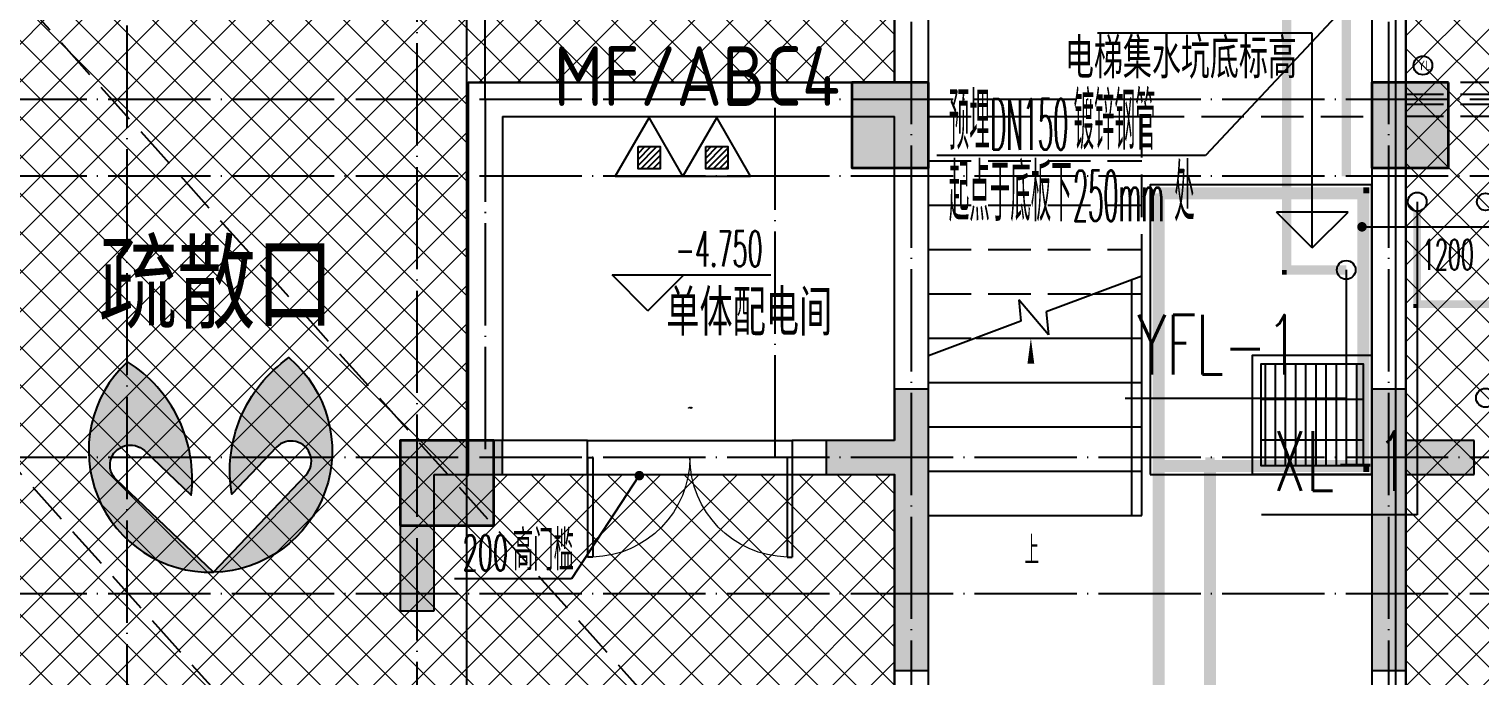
# Model space of a CAD drawing. Extents: x 27938 to 1507990, y 110129 to 923079.
# Drawn here: x 666715 to 675226, y 503938 to 507734 of the extents above; entities that cross this region are included whole.
import ezdxf
from ezdxf.xclip import XClip

# ---------------------------------------------------------------- set-up
doc = ezdxf.new("R2010")
doc.units = 0
doc.header["$LTSCALE"] = 1000
doc.header["$MEASUREMENT"] = 0
doc.header["$XCLIPFRAME"] = 0
for name, pattern in [('#P_--_20B1_001_t3$0$DASH', [0.35, 0.25, -0.1]), ('__DASH', [0.35, 0.25, -0.1]), ('DASH', [0.35, 0.25, -0.1]), ('DOTE', [2.4200000000000004, 2, -0.2, 0.02, -0.2])]:
    doc.linetypes.add(name, pattern=pattern)
for name, color, linetype in [('----建筑底图', 8, 'Continuous'), ('0-R疏散口', 20, 'Continuous'), ('COLUMN', 9, 'Continuous'), ('DIM_ELEV', 3, 'Continuous'), ('DIM_LEAD', 3, 'Continuous'), ('DIM_SYMB', 3, 'Continuous'), ('DIM_不分区消火栓', 1, 'Continuous'), ('DIM_压力废', 3, 'Continuous'), ('DIM_废水', 31, 'Continuous'), ('DOOR_FIRE_TEXT', 7, 'Continuous'), ('DOTE', 1, 'Continuous'), ('EQUIP_消防', 7, 'Continuous'), ('EQUIP_灭火器', 7, 'Continuous'), ('PIPE-不分区消火栓', 1, 'TG_X'), ('PIPE-压力废', 31, 'YF'), ('PIPE-废水', 31, 'TG_F'), ('PUB_HATCH', 8, 'Continuous'), ('PUB_TEXT', 4, 'Continuous'), ('STAIR', 2, 'Continuous'), ('TEXT_灭火器', 7, 'Continuous'), ('VPIPE-不分区消火栓', 1, 'Continuous'), ('VPIPE-压力废', 31, 'YF'), ('VPIPE-给水中', 72, 'J2'), ('VPIPE-雨水', 4, 'Y'), ('WALL', 9, 'Continuous'), ('WINDOW', 4, 'Continuous'), ('人防集水坑', 11, 'Continuous'), ('排水', 155, 'Continuous'), ('疏散口', 20, 'Continuous')]:
    doc.layers.add(name, color=color, linetype=linetype)
doc.layers.add('填充', color=251, linetype='Continuous', lineweight=5)
doc.layers.add('砼柱', color=2, linetype='Continuous', lineweight=35)
doc.styles.add('-宋体', font='', dxfattribs={"width": 0.8})
doc.styles.add('_TCH_DIM', font='SIMPLEX.shx', dxfattribs={"width": 0.7, "bigfont": 'GBCBIG.shx'})
doc.styles.add('_TCH_DIM_T3', font='SIMPLEX.shx', dxfattribs={"width": 0.4941176470588236, "bigfont": 'GBCBIG.shx'})
doc.styles.add('_TCH_WINDOW', font='SIMPLEX.shx', dxfattribs={"width": 0.7, "height": 3.5, "bigfont": 'GBCBIG.shx'})
doc.styles.add('_TWT_SERIAL', font='SIMPLEX', dxfattribs={"width": 0.8, "height": 3.5, "bigfont": 'HZTXT'})
doc.styles.get("Standard").update_dxf_attribs({"font": 'gbenor.shx', "bigfont": 'gbcbig.shx'})
doc.styles.add('TG_LINETYPE', font='SIMPLEX', dxfattribs={"width": 0.8, "height": 3, "bigfont": 'HZTXT'})
doc.styles.get('-宋体').set_extended_font_data('SimSun')
doc.linetypes.add('J2', pattern='A,3,-0.2,["J2",Standard,S=0.25,R=0,X=-0.1,Y=-0.115],-0.35', length=3.55)
doc.linetypes.add('TG_F', pattern='A,2,-0.3,["F",TG_LINETYPE,S=0.1,R=0,X=-0.23,Y=-0.15],0', length=2.3)
doc.linetypes.add('TG_X', pattern='A,2,-0.229,["X",TG_LINETYPE,S=0.1,R=0,X=-0.229,Y=-0.15],0', length=2.229)
doc.linetypes.add('Y', pattern='A,3,-0.2,["Y",Standard,S=0.25,R=0,X=-0.1,Y=-0.115],-0.2', length=3.4)
doc.linetypes.add('YF', pattern='A,3,-0.2,["YF",Standard,S=0.25,R=0,X=-0.1,Y=-0.115],-0.35', length=3.55)

# ---------------------------------------------------------------- blocks, each defined once
blk = doc.blocks.new('A$C1DD019F9')
at = {"layer": '疏散口'}
h = blk.add_hatch(color=0, dxfattribs=at)
edge = h.paths.add_edge_path()
edge.add_line((1657.837590239942, 3315.723901660649), (367.3306208625436, 2025.216944172512))
edge.add_arc((562.7390984487897, 1829.808464785995), 276.3493204781321, 134.999999736071, 315.0000450135555)
edge.add_line((758.1477304548025, 1634.400139819365), (1381.488251060247, 2257.740654682275))
edge.add_arc((-487.2515846193137, 1989.868379143272), 1887.841129295078, -24.12321173134552, 8.157426411511608, ccw=False)
edge.add_arc((-487.2518275084583, 1989.868449001487), 1887.841379523462, 303.5961554791981, 335.8767893464231, ccw=False)
edge.add_arc((1657.83757689014, 1657.627985069564), 1658.095916591085, 89.99999953869542, 228.4172749558772, ccw=False)
h = blk.add_hatch(color=0, dxfattribs=at)
edge = h.paths.add_edge_path()
edge.add_line((1657.837590239942, 3315.723901660649), (2948.344559617341, 2025.216944172512))
edge.add_arc((2752.936082031095, 1829.808464785995), 276.3493204781321, -135.00004501355562, 45.000000263928996, ccw=False)
edge.add_line((2557.527450025082, 1634.400139819365), (1934.186929419636, 2257.740654682275))
edge.add_arc((3802.926765099197, 1989.868379143272), 1887.841129295078, 171.8425735884883, 204.1232117313454)
edge.add_arc((3802.927007988342, 1989.868449001489), 1887.841379523464, 204.123210653577, 236.403844520802)
edge.add_arc((1657.837603589745, 1657.627985069564), 1658.095916591085, 311.5827250441228, 450.0000004613047)
at = {"layer": '疏散口', "color": 0}
for points in [[(1657.837590239942, 3315.723901660649), (367.3306208625437, 2025.216944172512, 1.000000395120669), (758.1477304548025, 1634.400139819365), (1381.488251060247, 2257.740654682275, -0.1417897514410627), (1235.721885070204, 1218.307265423704, -0.141789732410033), (557.3581269979476, 417.3751685111782, -0.6899650482418342), (1657.837590239942, 3315.723901660649)], [(1657.837590239942, 3315.723901660649), (2948.344559617341, 2025.216944172512, -1.000000395120669), (2557.527450025082, 1634.400139819365), (1934.186929419636, 2257.740654682275, 0.1417897514410627), (2079.953295409679, 1218.307265423704, 0.141789732410033), (2758.317053481937, 417.3751685111782, 0.6899650482418342), (1657.837590239942, 3315.723901660649)]]:
    blk.add_lwpolyline(points, format="xyb", close=True, dxfattribs=at)
blk = doc.blocks.new('GFDGFSDFGD')
at = {"layer": 'PUB_HATCH'}
for points in [[(431616.5784086126, 374623.7242225614), (431616.5784086351, 373473.7248242751), (431816.5784082889, 373473.7248242749), (431816.5784085724, 375123.7248243011), (431616.5784088663, 375123.7248243011), (431616.5784092962, 374823.7242225614), (431216.5784092962, 374823.7242225614), (431216.5784092962, 374623.7242225614)], [(434616.5789967587, 374623.7242225614), (435016.5789960751, 374623.7242225614), (435016.5789960751, 374823.7242225614), (434616.5789960751, 374823.7242225614), (434616.5789965685, 375123.7248242187), (434416.5789968091, 375123.7248242187), (434416.5789970692, 373473.7248242476), (434616.5789967632, 373473.7248242477)], [(429316.494110341, 374823.7249912273), (428716.5787012752, 374823.7248459149), (428716.579271425, 373823.7238780342), (428916.5784529157, 373823.7245942427), (428916.5784000906, 374623.7242368265), (429316.4940420731, 374623.7240320508)]]:
    blk.add_hatch(color=0, dxfattribs=at).paths.add_polyline_path(points)
at = {"layer": 'COLUMN', "color": 0}
for p, q in [((431816.5784085724, 375123.7248243011), (431616.5784088663, 375123.7248243011)), ((431616.5784088663, 375123.7248243011), (431616.5784092962, 374823.7242225614)), ((431816.5784082889, 373473.7248242749), (431816.5784085724, 375123.7248243011)), ((434616.5789965685, 375123.7248242187), (434416.5789968091, 375123.7248242187)), ((434416.5789968091, 375123.7248242187), (434416.5789970692, 373473.7248242476)), ((434616.5789960751, 374823.7242225614), (434616.5789965685, 375123.7248242187)), ((429316.494110341, 374823.7249912273), (428716.5787012752, 374823.7248459149)), ((428716.5787012752, 374823.7248459149), (428716.579271425, 373823.7238780342)), ((429316.4940420731, 374623.7240320508), (429316.494110341, 374823.7249912273)), ((431616.5784092962, 374823.7242225614), (431216.5784092962, 374823.7242225614)), ((431216.5784092962, 374823.7242225614), (431216.5784092962, 374623.7242225614)), ((435016.5789960751, 374823.7242225614), (434616.5789960751, 374823.7242225614)), ((435016.5789960751, 374623.7242225614), (435016.5789960751, 374823.7242225614)), ((428916.5784529157, 373823.7245942427), (428916.5784000906, 374623.7242368265)), ((428916.5784000906, 374623.7242368265), (429316.4940420731, 374623.7240320508)), ((431216.5784092962, 374623.7242225614), (431616.5784086126, 374623.7242225614)), ((431616.5784086126, 374623.7242225614), (431616.5784086351, 373473.7248242751)), ((434616.5789967587, 374623.7242225614), (435016.5789960751, 374623.7242225614)), ((434616.5789967632, 373473.7248242477), (434616.5789967587, 374623.7242225614)), ((428716.579271425, 373823.7238780342), (428916.5784529157, 373823.7245942427)), ((431616.5784086351, 373473.7248242751), (431816.5784082889, 373473.7248242749)), ((434416.5789970692, 373473.7248242476), (434616.5789967632, 373473.7248242477))]:
    blk.add_line(p, q, dxfattribs=at)
blk = doc.blocks.new('FSFSFASFSFESFSEF')
at = {"layer": '人防集水坑', "linetype": '#P_--_20B1_001_t3$0$DASH'}
for points in [[(287066.5787021446, 762315.5335229032), (287066.5787021536, 762350.5335229018), (287101.5787021637, 762350.5335229032)], [(287066.5787021446, 762315.5335229032), (287101.5787021536, 762315.5335229018), (287101.5787021637, 762350.5335229032)], [(287066.5787021446, 760715.5335229153), (287101.5787021536, 760715.5335229018), (287101.5787021637, 760680.5335229153)], [(287066.5787021446, 760715.5335229153), (287066.5787021536, 760680.5335229018), (287101.5787021637, 760680.5335229153)]]:
    blk.add_hatch(color=0, dxfattribs=at).paths.add_polyline_path(points)
at = {"layer": '人防集水坑', "ltscale": 0.8}
h = blk.add_hatch(dxfattribs=at)
h.set_pattern_fill('GRATE', color=0, scale=75, style=0)
h.set_pattern_definition([(270, (-806039.3574039747, 23438904.07928268), (59.53125, -1.822618869043522e-14), []), (360, (-806039.3574039747, 23438904.07928268), (8.748522416193854e-14, 238.125), [])])
h.paths.add_polyline_path([(286466.5787021541, 761315.5335229017), (287066.5787021541, 761315.5335229017), (287066.5787021541, 760715.5335229017), (286466.5787021541, 760715.5335229017)])
at = {"layer": '人防集水坑', "color": 0, "linetype": '#P_--_20B1_001_t3$0$DASH', "ltscale": 0.5, "const_width": 70}
for points in [[(285866.5787021536, 762315.5335229016), (287066.5787021536, 762315.5335229018)], [(285866.5787021532, 760715.5335229019), (285866.5787021532, 762315.5335229019)], [(287066.5787021536, 760715.5335229018), (287066.5787021536, 762315.5335229018)], [(285866.5787021536, 760715.5335229018), (286166.5787021536, 760715.5335229018)], [(286166.5787021536, 760715.5335229018), (287066.5787021536, 760715.5335229018)]]:
    blk.add_lwpolyline(points, dxfattribs=at)
at = {"layer": '人防集水坑', "color": 0}
for points in [[(287116.5787021541, 760665.5335229017), (286416.5787021541, 760665.5335229017), (286416.5787021541, 761365.5335229017), (287116.5787021541, 761365.5335229017)], [(287066.5787021541, 760715.5335229017), (286466.5787021541, 760715.5335229017), (286466.5787021541, 761315.5335229017), (287066.5787021541, 761315.5335229017)]]:
    blk.add_lwpolyline(points, close=True, dxfattribs=at)
at = {"layer": '排水', "color": 0}
blk.add_lwpolyline([(285816.5787021536, 760665.5335229018), (287116.5787021536, 760665.5335229018), (287116.5787021534, 762365.5335229018), (285816.5787021534, 762365.5335229018)], close=True, dxfattribs=at)
blk = doc.blocks.new('DFBFBFBGF')
at = {"layer": 'STAIR', "color": 0, "linetype": '#P_--_20B1_001_t3$0$DASH'}
for p, q in [((293136.325158803, 754230.1456084143), (287316.5787030022, 754230.1456084143)), ((293136.3251588018, 754030.1456084143), (293136.325158803, 754230.1456084143)), ((293136.3251588031, 754160.1456084616), (287316.5787030022, 754160.1456084708)), ((293136.3251588029, 754100.1456084616), (287316.5787030022, 754100.1456084704)), ((293136.3251588018, 754030.1456084143), (287316.5787030022, 754030.1456084145)), ((293136.325158803, 754030.1456084299), (288716.325158803, 754030.1456084299)), ((288716.325158803, 752730.1456084299), (288716.325158803, 754030.1456084299)), ((288716.325158803, 753970.1456084145), (293136.3251588018, 753970.1456083918)), ((288976.325158803, 752730.1456084299), (288976.325158803, 754030.1456084299)), ((289236.325158803, 752730.1456084299), (289236.325158803, 754030.1456084299)), ((289496.325158803, 752730.1456084299), (289496.325158803, 754030.1456084299)), ((289756.325158803, 752730.1456084299), (289756.325158803, 754030.1456084299)), ((290016.325158803, 752730.1456084299), (290016.325158803, 754030.1456084299)), ((290276.325158803, 752730.1456084299), (290276.325158803, 754030.1456084299)), ((290536.325158803, 752730.1456084299), (290536.325158803, 754030.1456084299)), ((290796.325158803, 752730.1456084299), (290796.325158803, 754030.1456084299)), ((291056.325158803, 752730.1456084299), (291056.325158803, 754030.1456084299)), ((291316.325158803, 752730.1456084299), (291316.325158803, 754030.1456084299)), ((291576.325158803, 752730.1456084299), (291576.325158803, 754030.1456084299)), ((291836.325158803, 752730.1456084299), (291836.325158803, 754030.1456084299)), ((292096.325158803, 752730.1456084299), (292096.325158803, 754030.1456084299)), ((292356.325158803, 752730.1456084299), (292356.325158803, 754030.1456084299)), ((292616.325158803, 752730.1456084299), (292616.325158803, 754030.1456084299)), ((292876.325158803, 752730.1456084299), (292876.325158803, 754030.1456084299)), ((293136.325158803, 752730.1456084299), (293136.325158803, 754030.1456084299)), ((293136.325158803, 752730.1456083826), (287316.5787030022, 752730.1456085002)), ((293136.325158803, 752730.1456084299), (288716.325158803, 752730.1456084299)), ((293136.3251588018, 752530.1456083826), (293136.325158803, 752730.1456083826)), ((293136.3251588031, 752660.1456084299), (287316.5787030022, 752660.1456085349)), ((293136.3251588029, 752600.1456084299), (287316.5787030022, 752600.1456085352)), ((293136.3251588018, 752530.1456083826), (287316.5787030022, 752530.1456085071))]:
    blk.add_line(p, q, dxfattribs=at)
blk.add_lwpolyline([(293136.325158803, 754230.1456084143), (294636.325158803, 754230.1456084143), (294636.325158803, 752530.1456083859), (293136.325158803, 752530.1456083859)], close=True, dxfattribs=at)
blk = doc.blocks.new('$DorLib2D$00000002')
at = {"color": 0}
for p, q in [((-0.5, -5.684341886080802e-17), (-0.5000000000000007, 0.4875)), ((-0.4750000000000007, 0.4875), (-0.5000000000000007, 0.4875)), ((-0.475, -2.842170943040401e-17), (-0.4750000000000007, 0.4875)), ((0.475, -2.842170943040401e-17), (0.4750000000000007, 0.4875)), ((0.4750000000000007, 0.4875), (0.5000000000000007, 0.4875)), ((0.5, -5.684341886080802e-17), (0.5000000000000007, 0.4875)), ((-0.5, -5.684341886080802e-17), (-0.475, -2.842170943040401e-17)), ((0.5, -5.684341886080802e-17), (0.475, -2.842170943040401e-17))]:
    blk.add_line(p, q, dxfattribs=at)
at = {"color": 0, "lineweight": 13}
for centre, start, end in [((-0.4875, -4.263256414560601e-17), 0, 88.53071641864632), ((0.4875, -4.263256414560601e-17), 91.4692835813537, 180)]:
    blk.add_arc(centre, 0.4875, start, end, dxfattribs=at)
blk = doc.blocks.new('A$C74D73064')
at = {"layer": 'PUB_HATCH'}
for points in [[(-38883.79333111912, 25273.62310904893), (-39333.79333111912, 25273.62310904893), (-39333.79333111912, 24773.62310904893), (-38883.79333111912, 24773.62310904893)], [(-35833.79333111912, 25273.62310904893), (-36283.79333111912, 25273.62310904893), (-36283.79333111912, 24773.62310904893), (-35833.79333111912, 24773.62310904893)], [(-41983.79333111912, 22673.62310125574), (-41433.79333111912, 22673.62310125574), (-41433.79333111912, 23173.62310125574), (-41983.79333111912, 23173.62310125574)]]:
    blk.add_hatch(color=0, dxfattribs=at).paths.add_polyline_path(points)
at = {"layer": '填充'}
h = blk.add_hatch(dxfattribs=at)
h.set_pattern_fill('ANSI37', color=0, scale=100, style=0)
h.set_pattern_definition([(45, (-58932.59737397294, 57522.26104246161), (-112.2532015133644, 112.2532015133644), []), (135, (-58932.59737397294, 57522.26104246161), (-112.2532015133644, -112.2532015133644), [])])
h.paths.add_polyline_path([(-11083.82789761451, 26773.63365745218), (-11083.82091777574, 25273.6292442854), (-8583.827084053715, 25273.6292442854), (-8583.82764116174, 22973.6350746504), (-11083.82720834459, 22973.62955984916), (-11083.82773066033, 20773.90402130107), (-6383.836486936198, 20773.90256077482), (-6383.836485874082, 16773.62446525844), (-11233.82635060087, 16773.62446654285), (-11233.82674736297, 16773.624465956), (-14033.82971208036, 16773.62446596113), (-14033.82971208199, 18873.63040226582), (-14183.83259612235, 18873.56265653472), (-14183.8314515333, 20773.77960344986), (-14083.83046232309, 20773.89393582311), (-14083.83740852779, 26773.63032405323)], flags=16)
h.paths.add_polyline_path([(-39083.80215025903, 26773.63365745207), (-39083.8091300978, 25273.62924428529), (-41583.80296381982, 25273.62924428529), (-41583.80240671179, 22973.63507465029), (-39083.80283952894, 22973.62955984904), (-39083.80231721321, 20773.90402130096), (-43683.6098452587, 20773.90256089554), (-43683.60984632082, 16773.62446537917), (-38933.80369727267, 16773.62446654274), (-38933.80330051057, 16773.62446595589), (-36133.80033579317, 16773.62446596101), (-36133.80033579154, 18873.6304022657), (-35983.79745175119, 18873.5626565346), (-35983.79859634023, 21373.59815458627), (-36083.79958555044, 21373.71248695953), (-36083.79263934575, 26773.63032405311)], flags=16)
h.paths.add_polyline_path([(-52083.80424523528, 29673.63447373034), (1916.182622306049, 29673.63447373034), (1916.182622306049, 10173.63447490719), (-52083.80424523528, 10173.63447490719)])
at = {"color": 0}
blk.add_lwpolyline([(-39083.80215025903, 26773.63365745207), (-39083.8091300978, 25273.62924428529), (-41583.80296381982, 25273.62924428529), (-41583.80240671179, 22973.63507465029), (-39083.80283952894, 22973.62955984904), (-39083.80231721321, 20773.90402130096), (-43683.6098452587, 20773.90256089554), (-43683.60984632082, 16773.62446537917), (-38933.80369727267, 16773.62446654274), (-38933.80330051057, 16773.62446595589), (-36133.80033579317, 16773.62446596101), (-36133.80033579154, 18873.6304022657), (-35983.79745175119, 18873.5626565346), (-35983.79859634023, 21373.59815458627), (-36083.79958555044, 21373.71248695953), (-36083.79263934575, 26773.63032405311)], close=True, dxfattribs=at)
at = {"layer": 'DIM_ELEV', "color": 0}
for p, q in [((-36633.24634356517, 25562.83253991487), (-37893.67199238396, 25562.83253991487)), ((-36633.24634356517, 24302.5986812209), (-36633.24634356517, 25562.83253991487)), ((-36633.24634356517, 24302.5986812209), (-36843.24634356517, 24512.5986812209)), ((-36423.24634356517, 24512.5986812209), (-36843.24634356517, 24512.5986812209)), ((-36633.24634356517, 24302.5986812209), (-36423.24634356517, 24512.5986812209)), ((-40529.76976868662, 23933.97919419548), (-40739.76976868662, 24143.97919419548)), ((-40739.76976868662, 24143.97919419548), (-39808.88110717048, 24143.97919419548)), ((-40529.76976868662, 23933.97919419548), (-40319.76976868662, 24143.97919419548))]:
    blk.add_line(p, q, dxfattribs=at)
at = {"layer": 'DIM_LEAD', "color": 0}
for p, q in [((-36341.55921178078, 24426.43336398434), (-35653.9783780342, 24426.43336398434)), ((-35653.9783780342, 24426.43336398434), (-34574.41382185395, 24426.43336398434)), ((-40580.65873001947, 22966.80330306129), (-40978.64868982299, 22360.82303657371)), ((-40978.64868982299, 22360.82303657371), (-41664.69261538961, 22360.82303657371))]:
    blk.add_line(p, q, dxfattribs=at)
at = {"layer": 'DIM_LEAD', "color": 0, "const_width": 28}
for points in [[(-36355.55921178078, 24426.43336398434, 1), (-36327.55921178078, 24426.43336398434, 1)], [(-40572.97328304243, 22978.50517918279, 1), (-40588.34417699651, 22955.10142693978, 1)]]:
    blk.add_lwpolyline(points, format="xyb", close=True, dxfattribs=at)
at = {"layer": 'DIM_SYMB', "color": 0}
blk.add_lwpolyline([(-38283.8079001903, 22668.73477224458, 0, 0, 0), (-38283.80275887134, 23773.62621965352, 0, 40.00000000000001, 0), (-38283.80345685651, 23623.62621965515, 0, 0, 0)], format="xyseb", dxfattribs=at)
at = {"layer": 'DOTE', "color": 0}
for p, q in [((-41594.96489887056, 128076.6066358481), (-41594.96489887056, 3986.254199284944)), ((-36144.96489887044, 128076.6066358481), (-36144.96489887044, 3986.254199284944))]:
    blk.add_line(p, q, dxfattribs=at)
at = {"layer": 'DOTE', "color": 0, "linetype": 'DOTE', "ltscale": 0.3}
blk.add_line((-41484.14031642821, 25173.62836440746), (-41484.14031642821, 23073.62834302161), dxfattribs=at)
at = {"layer": 'PIPE-废水', "color": 0, "linetype": 'DASH', "ltscale": 0.5, "const_width": 70}
for points in [[(-37533.80033610342, 18973.62446595868), (-37533.80033610342, 23023.62447372987)], [(-37233.80033610342, 18973.62446595868), (-37233.80033610342, 23023.62447372987)]]:
    blk.add_lwpolyline(points, dxfattribs=at)
at = {"layer": 'PUB_HATCH', "color": 0}
for points in [[(-38883.79333111912, 25273.62310904893), (-39333.79333111912, 25273.62310904893), (-39333.79333111912, 24773.62310904893), (-38883.79333111912, 24773.62310904893)], [(-35833.79333111912, 25273.62310904893), (-36283.79333111912, 25273.62310904893), (-36283.79333111912, 24773.62310904893), (-35833.79333111912, 24773.62310904893)], [(-41983.79333111912, 22673.62310125574), (-41433.79333111912, 22673.62310125574), (-41433.79333111912, 23173.62310125574), (-41983.79333111912, 23173.62310125574)]]:
    blk.add_lwpolyline(points, close=True, dxfattribs=at)
at = {"layer": 'STAIR', "color": 0, "linetype": '#P_--_20B1_001_t3$0$DASH'}
for p, q in [((-38883.80759815103, 22733.62924426014), (-38883.7967096346, 25073.62924423481)), ((-38883.7967096346, 25073.62924423481), (-37633.79670964814, 25073.62342771962)), ((-37633.80759816457, 22733.62342774495), (-37633.79670964814, 25073.62342771962)), ((-37633.79670964804, 25073.62342771958), (-36283.80033566291, 25073.62342724646)), ((-38883.79791946976, 24813.62924423762), (-37633.7979194833, 24813.62342772244)), ((-38883.79912930492, 24553.62924424043), (-37633.79912931845, 24553.62342772525)), ((-38883.80033914008, 24293.62924424325), (-37633.80033915361, 24293.62342772806)), ((-38883.80154897524, 24033.62924424607), (-37633.80154898877, 24033.62342773088)), ((-38883.8027588104, 23773.62924424888), (-37633.80275882393, 23773.6234277337)), ((-38883.80396864556, 23513.6292442517), (-37633.80396865909, 23513.62342773651)), ((-38883.80517848072, 23253.62924425451), (-37633.80517849425, 23253.62342773932)), ((-38883.80638831588, 22993.62924425732), (-37633.80638832941, 22993.62342774214)), ((-38883.80759815103, 22733.62924426014), (-37633.80759816457, 22733.62342774495))]:
    blk.add_line(p, q, dxfattribs=at)
at = {"layer": 'STAIR', "color": 0}
for p, q in [((-37633.80106505544, 24137.62319506919), (-38193.35738692815, 23928.12827686848)), ((-37633.80759816503, 22733.62319508439), (-37633.8010650554, 24137.62319506923)), ((-37911.57932676435, 24033.62448762921), (-37633.80154898948, 24033.62319507032)), ((-38180.35809214309, 23793.75559238554), (-38355.13328810121, 23998.20576596114)), ((-38355.13328810121, 23998.20576596114), (-38342.93632455609, 23872.12671620692)), ((-38193.35738692815, 23928.12827686848), (-38180.35809214309, 23793.75559238554)), ((-38342.93632455609, 23872.12671620692), (-38883.8032427451, 23669.62901158935)), ((-38606.02498103657, 23773.62771902922), (-37633.80275882459, 23773.62319507313)), ((-38883.8075981515, 22733.62901159935), (-38883.80324274513, 23669.62901158936)), ((-38883.80396864617, 23513.6290115909), (-37633.8039686597, 23513.62319507595)), ((-38883.80517848128, 23253.62901159372), (-37633.80517849481, 23253.62319507876)), ((-38883.80638831639, 22993.62901159653), (-37633.80638832993, 22993.62319508158)), ((-38883.8075981515, 22733.62901159935), (-37633.80759816503, 22733.62319508439))]:
    blk.add_line(p, q, dxfattribs=at)
blk.add_lwpolyline([(-37693.80135414429, 24115.15940516582), (-37693.80900420784, 22733.62388168368)], dxfattribs=at)
at = {"layer": 'WALL', "color": 0}
for p, q in [((-39083.80377405135, 25273.63448129908), (-39083.80377609623, 26773.63343511694)), ((-36083.80377595546, 26773.63343513577), (-36083.80336818208, 21073.62593250462)), ((-38883.80377391505, 25173.6344814318), (-38883.80377582364, 26573.63343511817)), ((-36283.80376164765, 26573.63343513449), (-36283.8033824899, 21273.62577545577)), ((-41583.80373749763, 25273.63448138976), (-41583.8037532368, 22973.63385092652)), ((-41583.80373749763, 25273.63448138976), (-39083.80377405135, 25273.63448129908)), ((-38883.80377176794, 23073.63385093448), (-38883.80377391505, 25173.63448139772)), ((-41383.80373886624, 25073.63448138256), (-41383.80375186817, 23173.63385091926)), ((-41383.80373886624, 25073.63448138256), (-39083.80377381285, 25073.63448129914)), ((-39083.80377187023, 23173.63385083583), (-39083.80377381285, 25073.63448129914)), ((-40883.46234040042, 23173.63385090115), (-41383.80375186817, 23173.63385091926)), ((-40883.46234040767, 22973.63385090114), (-40883.46234040042, 23173.63385090115)), ((-39083.80377187023, 23173.63385083583), (-39683.46234040042, 23173.63385085763)), ((-39683.46234040042, 23173.63385085763), (-39683.46234040768, 22973.6338508576)), ((-38883.80376992754, 21273.62373381948), (-38883.80377176794, 23073.63385093448)), ((-41583.8037532368, 22973.63385092652), (-40883.46234040767, 22973.63385090114)), ((-39683.46234040768, 22973.6338508576), (-39083.80377166571, 22973.63385083583)), ((-39083.80376982532, 21173.62365519544), (-39083.80377166571, 22973.63385083583))]:
    blk.add_line(p, q, dxfattribs=at)
at = {"layer": 'WINDOW', "color": 0}
for p, q in [((-40883.46234040042, 23173.63385090115), (-39683.46234040042, 23173.63385085762)), ((-40883.46234040768, 22973.63385090115), (-39683.46234040768, 22973.63385085762))]:
    blk.add_line(p, q, dxfattribs=at)
at = {"layer": '填充', "color": 0}
blk.add_lwpolyline([(-39083.80215025903, 26773.63365745207), (-39083.8091300978, 25273.62924428529), (-41583.80296381982, 25273.62924428529), (-41583.80240671179, 22973.63507465029), (-39083.80283952894, 22973.62955984904), (-39083.80231721321, 20773.90402130096), (-43683.6098452587, 20773.90256089554), (-43683.60984632082, 16773.62446537917), (-38933.80369727267, 16773.62446654274), (-38933.80330051057, 16773.62446595589), (-36133.80033579317, 16773.62446596101), (-36133.80033579154, 18873.6304022657), (-35983.79745175119, 18873.5626565346), (-35983.79859634023, 21373.59815458627), (-36083.79958555044, 21373.71248695953), (-36083.79263934575, 26773.63032405311)], close=True, dxfattribs=at)
at = {"layer": '砼柱', "color": 0, "lineweight": 35}
for points in [[(-38883.79333111912, 25273.62310904893), (-39333.79333111912, 25273.62310904893), (-39333.79333111912, 24773.62310904893), (-38883.79333111912, 24773.62310904893)], [(-35833.79333111912, 25273.62310904893), (-36283.79333111912, 25273.62310904893), (-36283.79333111912, 24773.62310904893), (-35833.79333111912, 24773.62310904893)], [(-41983.79333111912, 22673.62310125574), (-41433.79333111912, 22673.62310125574), (-41433.79333111912, 23173.62310125574), (-41983.79333111912, 23173.62310125574)]]:
    blk.add_lwpolyline(points, close=True, dxfattribs=at)
at = {"color": 169}
for name, p in [('DFBFBFBGF', (-323400.3790378858, -727456.2756697662)), ('FSFSFASFSFESFSEF', (-323400.379038257, -737691.909049172)), ('GFDGFSDFGD', (-470700.3817029707, -351650.0903577822))]:
    blk.add_blockref(name, p, dxfattribs=at)
at = {"layer": '0-R疏散口', "color": 169, "xscale": -0.4305656706515025, "yscale": 0.4305656706515025, "zscale": 0.4305656706515025, "rotation": 181.4259203059818}
blk.add_blockref('A$C1DD019F9', (-43827.5019733184, 23809.04406353913), dxfattribs=at)
at = {"layer": 'WINDOW', "color": 169}
ref = blk.add_blockref('$DorLib2D$00000002', (-40283.46234040405, 23073.63385087938), dxfattribs=dict(at, xscale=1200, yscale=-1200, zscale=1200, rotation=359.9999999979216))
ref.add_attrib('A', 'JFM1221', (-40291.79240823332, 23362.89092896166), dxfattribs={"layer": 'DOOR_FIRE_TEXT', "ltscale": 0.5, "height": 5.95, "style": '_TCH_WINDOW', "width": 0.4941176470588236})
at = {"layer": '0-R疏散口', "color": 0, "style": '-宋体', "width": 0.75}
blk.add_text('疏散口', height=450, dxfattribs=at).set_placement((-43751.41965147958, 23877.91403834289))
at = {"layer": 'DIM_ELEV', "color": 0, "style": '_TCH_DIM', "width": 0.4941176470588236}
blk.add_text('-4.750', height=208.25, dxfattribs=at).set_placement((-40368.88110717048, 24192.97919419548))
at = {"layer": 'DIM_LEAD', "color": 0, "style": '_TCH_DIM'}
for s, height, width, p in [('1200', 178.5, 0.4941176470588236, (-35988.65211972629, 24174.43336398434)), ('高门槛', 236.3120567375886, 0.7, (-41321.69261538961, 22409.82303657371)), ('200', 208.25, 0.4941176470588236, (-41615.69261538961, 22409.82303657371))]:
    blk.add_text(s, height=height, dxfattribs=dict(at, width=width)).set_placement(p)
at = {"layer": 'DIM_SYMB', "color": 0, "style": '_TCH_DIM', "width": 0.7}
blk.add_text('上', height=168.7943262411347, dxfattribs=at).set_placement((-38320.29749478681, 22443.6847722452))
at = {"layer": 'PUB_TEXT', "color": 0}
for s, height, p in [('电梯集水坑底标高', 236.3120567375886, (-38084.25365081837, 25297.52778309747)), ('单体配电间', 270.0709219858156, (-40421.89900465647, 23787.53470352525))]:
    blk.add_text(s, height=height, dxfattribs=at).set_placement(p)
blk = doc.blocks.new('HFHFTHFD')
at = {"layer": 'DOTE', "color": 0, "linetype": 'DOTE', "ltscale": 0.3}
for p, q in [((427116.5787021646, 601748.8100473222), (427116.5787027501, 612948.8100463543)), ((428816.5787016117, 604548.8100388076), (428816.5787015849, 612948.8100463543)), ((431716.5787021924, 603949.0803065526), (431716.5787021923, 612948.8100463543)), ((434516.5787031293, 603949.0803065526), (434516.5787031293, 612948.8100463543)), ((429216.5787418562, 608448.8079394411), (429216.5792071599, 610948.8075475836)), ((472616.5787020951, 608448.8100463543), (418616.5787028495, 608448.8100463543)), ((430916.5787021924, 606348.8100465569), (430916.5787021922, 608448.8100463543)), ((472616.5787020951, 607998.8100463543), (418616.5787028495, 607998.8100463543)), ((472616.5787020951, 606348.8100465569), (418616.5787028495, 606348.8100465569)), ((472616.5787020951, 605548.8100406288), (418616.5787028495, 605548.8100406289))]:
    blk.add_line(p, q, dxfattribs=at)
blk = doc.blocks.new('A$C677D6EB1')
at = {"layer": 'PIPE-不分区消火栓'}
for points in [[(416.4724042732221, 4949.585980844917), (393.9724043912514, 4949.583676221328), (393.9747087380547, 4927.085980844917)], [(416.4724042732221, 4949.585980844917), (416.4724042644957, 4927.085980844917), (393.9747087380547, 4927.085980844917)]]:
    blk.add_hatch(color=256, dxfattribs=at).paths.add_polyline_path(points)
at = {"layer": 'PIPE-压力废'}
for points in [[(-350.3475932372968, 5149.998961441452), (-350.3475932372967, 5122.498961441452), (-377.8475932372967, 5122.498961441452)], [(-350.3475932372968, 5149.998961441452), (-377.8475932372967, 5149.998961441452), (-377.8475932372967, 5122.498961441452)]]:
    blk.add_hatch(color=256, dxfattribs=at).paths.add_polyline_path(points)
at = {"layer": 'DIM_不分区消火栓'}
for p, q in [((416.4109486677917, 5549.586592014879), (416.4109486677917, 3713.956999999937)), ((416.4109486677917, 3713.956999999937), (-496.988999996915, 3713.956999999937))]:
    blk.add_line(p, q, dxfattribs=at)
at = {"layer": 'DIM_压力废'}
for p, q in [((-0.3475932372966781, 5149.998961441452, -1e-08), (-0.3475932374130934, 4396.090999999898, -1e-08)), ((-0.3475932374130934, 4396.090999999898, -1e-08), (-1296.868999997059, 4396.090999999898, -1e-08))]:
    blk.add_line(p, q, dxfattribs=at)
at = {"layer": 'DIM_废水'}
for p, q in [((-0.3475932291476056, 6701.821470686467), (-824.8445954584749, 5820.619511546101)), ((-824.8445954584749, 5820.619511546101), (-2401.124595458503, 5820.619511546101))]:
    blk.add_line(p, q, dxfattribs=at)
at = {"layer": 'PIPE-不分区消火栓', "const_width": 45}
for points in [[(416.4165820925216, 5494.586592303383), (416.4724042732267, 4949.585980804171)], [(4266.410950967227, 4949.585980844917), (416.4724042644957, 4949.585980844917)]]:
    blk.add_lwpolyline(points, dxfattribs=at)
at = {"layer": 'PIPE-压力废', "const_width": 55.00000000000001}
for points in [[(-350.3475932372967, 5149.998961441452), (-350.3475932372967, 7449.99896151945)], [(-350.3475932372967, 5149.998961441452), (-0.3475932372966781, 5149.998961441452)]]:
    blk.add_lwpolyline(points, dxfattribs=at)
at = {"layer": 'PIPE-废水', "const_width": 55.00000000000001}
for points in [[(-0.3475932291476056, 5700.003304301179), (-0.3475932291476056, 6994.998961543315)], [(-1100.000000194064, 0.003296529990620911), (-1100.000000194064, 4050.003304301179)], [(-800.0000001940643, 0.003296529990620911), (-800.0000001940643, 4050.003304301179)]]:
    blk.add_lwpolyline(points, dxfattribs=at)
at = {"layer": 'VPIPE-不分区消火栓'}
for centre in [(416.4109486677917, 5549.586592014879), (816.4109509672271, 4399.585980844917)]:
    blk.add_circle(centre, 55, dxfattribs=at)
at = {"layer": 'VPIPE-压力废'}
blk.add_circle((-0.3475932372966781, 5149.998961441452), 55.00000000000001, dxfattribs=at)
at = {"layer": 'VPIPE-给水中'}
blk.add_circle((816.4109509672271, 5549.586592014879), 50, dxfattribs=at)
at = {"layer": 'DIM_不分区消火栓', "color": 7, "style": '_TWT_SERIAL', "width": 0.6400000000000001}
blk.add_text('XL-1', height=350, dxfattribs=at).set_placement((-426.988999996915, 3853.956999999937))
at = {"layer": 'DIM_压力废', "color": 7, "style": '_TWT_SERIAL', "width": 0.6400000000000001}
blk.add_text('YFL-1', height=350, dxfattribs=at).set_placement((-1226.868999997059, 4536.090999999898, -1e-08))
at = {"layer": 'DIM_废水', "color": 7, "style": '_TCH_DIM_T3'}
for s, height, width, p in [('预埋', 337.5886524822695, 0.4941176470588236, (-2331.124595458503, 5855.619511546101)), ('镀锌钢管', 337.5886524822695, 0.4941176470588236, (-1599.094557911569, 5855.619511546101)), ('DN150', 297.5, 0.3487889273356401, (-2088.271028499804, 5855.619511546101)), ('起点于底板下', 337.5886524822695, 0.4941176470588236, (-2331.124595458503, 5435.619511546101)), ('处', 337.5886524822695, 0.4941176470588236, (-1009.622718111819, 5435.619511546101)), ('250mm', 297.5, 0.3487889273356401, (-1602.563894582408, 5435.619511546101))]:
    blk.add_text(s, height=height, dxfattribs=dict(at, width=width)).set_placement(p)
blk = doc.blocks.new('$ATTACHMENT$00000214')
h = blk.add_hatch()
h.set_pattern_fill('ANSI31', color=256, scale=200, style=0)
h.set_pattern_definition([(45, (-38543.80223862439, -6842.63859106258), (-17.67766952966369, 17.67766952966369), [])])
h.paths.add_polyline_path([(-64.92232553117356, 1.936813719180464), (64.922325531159, 1.936813719180464), (64.922325531159, -127.9078373431521), (-64.92232553117356, -127.9078373431521)])
for points in [[(0, 171.8081853693711), (-198.3870041439732, -171.8081853693711), (198.3870041439732, -171.8081853693711)], [(-64.92232553117356, 1.936813719180464), (64.922325531159, 1.936813719180464), (64.922325531159, -127.9078373431521), (-64.92232553117356, -127.9078373431521)]]:
    blk.add_lwpolyline(points, close=True)
blk = doc.blocks.new('$TwtSys$00000545')
for p, q in [((0, 343.6163707387168), (-198.3870041440241, 0)), ((198.3870041440241, 0), (0, 343.6163707387168)), ((-198.3870041440241, 0), (198.3870041440241, 0))]:
    blk.add_line(p, q)
at = {"layer": 'EQUIP_消防'}
blk.add_blockref('$ATTACHMENT$00000214', (0, 171.8081853693584), dxfattribs=at)

msp = doc.modelspace()

# ---------------------------------------------------------------- linework, layer by layer
at = {"color": 8, "linetype": '__DASH'}
for p, q in [((672041.6022925646, 499120.5607602462), (654718.9716091066, 518474.5962539549)), ((674541.7979588403, 499120.5607602462), (657219.1672753823, 518474.5962539549))]:
    msp.add_line(p, q, dxfattribs=at)
at = {"layer": 'VPIPE-雨水', "color": 8}
msp.add_circle((674891.4468103392, 507520.547489958), 55, dxfattribs=at)

# ---------------------------------------------------------------- block references
at = {"layer": '----建筑底图', "color": 169}
ref = msp.add_blockref('A$C74D73064', (710875.5995507984, 482146.9262726993), dxfattribs=at)
XClip(ref).set_block_clipping_path([(-52083.80424523528, 10173.634474907187), (1916.182622306107, 29673.634473730403)])
at = {"layer": '----建筑底图', "color": 8}
msp.add_blockref('GFDGFSDFGD', (240175.2178478277, 130496.8359149172), dxfattribs=at)
at = {"ltscale": 0.5}
msp.add_blockref('A$C677D6EB1', (674441.8004129065, 501170.5566749593), dxfattribs=at)
at = {"color": 169}
msp.add_blockref('HFHFTHFD', (240175.2178442443, -101128.249299926), dxfattribs=at)
at = {"layer": 'EQUIP_灭火器'}
for p in [(670352.602995856, 506870.5607464283), (670749.377004144, 506870.5607464283)]:
    msp.add_blockref('$TwtSys$00000545', p, dxfattribs=at)

# ---------------------------------------------------------------- texts
at = {"layer": 'PUB_TEXT', "color": 8}
msp.add_text('YL', height=56.00000000000001, dxfattribs=at).set_placement((674861.1134770059, 507492.547489958))
at = {"layer": 'TEXT_灭火器'}
msp.add_text('MF/ABC4', height=350, dxfattribs=at).set_placement((669792.6566666666, 507282.9003913148))

doc.saveas('drawing.dxf')
